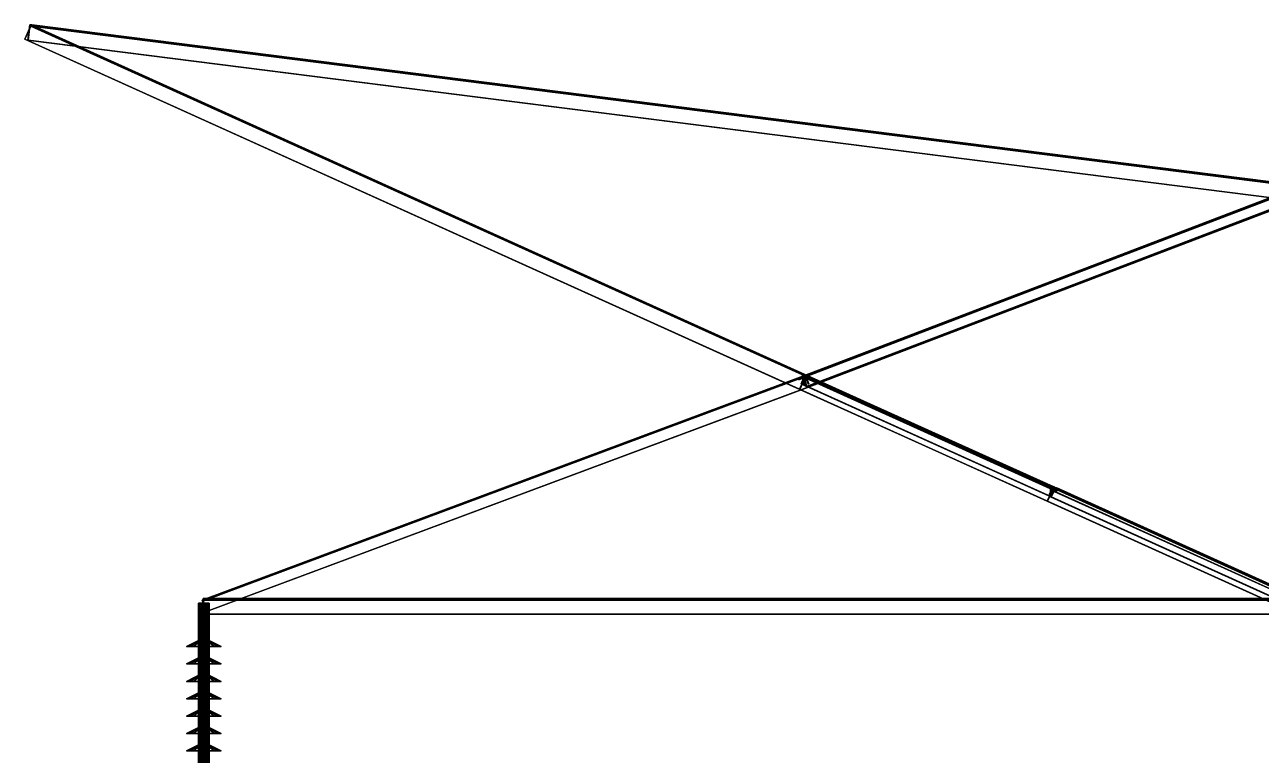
# Model space of a CAD drawing. Extents: x -14.2 to 13.4, y -20.5 to 46.3.
# Drawn here: x -8.63 to -1.52, y 42.12 to 46.33 of the extents above; entities that cross this region are included whole.
import ezdxf

# ---------------------------------------------------------------- set-up
doc = ezdxf.new("R2010")
doc.units = 0

msp = doc.modelspace()

# ---------------------------------------------------------------- linework, layer by layer
at = {"layer": '1', "color": 3}
for points in [[(-8.5925, 46.3241, 0.0249), (-4.1395, 44.3111, 0.6349), (-4.1766, 44.2291, 0.6349), (-8.6296, 46.2421, 0.0249)], [(-8.5925, 46.3241, 0.0249), (-8.6288, 46.2418, 0.018), (-8.6296, 46.2421, 0.0249)], [(-8.6296, 46.2421, -0.0249), (-4.1766, 44.2291, -0.6349), (-4.1395, 44.3111, -0.6349), (-8.5925, 46.3241, -0.0249)], [(-8.5925, 46.3241, -0.0249), (-8.6296, 46.2421, -0.0249), (-8.6288, 46.2418, -0.018)], [(-8.5925, 46.3241, 0.0249), (-8.5946, 46.3174, 0.018), (-8.6288, 46.2418, 0.018)], [(-8.5925, 46.3241, -0.0249), (-8.6288, 46.2418, -0.018), (-8.5946, 46.3174, -0.018)], [(-8.6288, 46.2418, 0.018), (-4.1758, 44.2288, 0.628), (-4.1416, 44.3044, 0.628), (-8.5946, 46.3174, 0.018)], [(-8.5946, 46.3174, -0.018), (-4.1416, 44.3044, -0.628), (-4.1758, 44.2288, -0.628), (-8.6288, 46.2418, -0.018)], [(-8.5925, 46.3241, 0.0249), (-8.5852, 46.3132, -0.0644), (-8.5946, 46.3174, 0.018)], [(-8.5925, 46.3241, -0.0249), (-8.5946, 46.3174, -0.018), (-8.5852, 46.3132, 0.0644)], [(-8.5946, 46.3174, 0.018), (-4.1416, 44.3044, 0.628), (-4.1322, 44.3002, 0.5456), (-8.5852, 46.3132, -0.0644)], [(-8.5852, 46.3132, 0.0644), (-4.1322, 44.3002, -0.5456), (-4.1416, 44.3044, -0.628), (-8.5946, 46.3174, -0.018)], [(-8.5823, 46.3196, -0.0644), (-4.1293, 44.3066, 0.5456), (-4.1395, 44.3111, 0.6349), (-8.5925, 46.3241, 0.0249)], [(-8.5925, 46.3241, 0.0249), (-8.5823, 46.3196, -0.0644), (-8.5852, 46.3132, -0.0644)], [(-8.5925, 46.3241, -0.0249), (-4.1395, 44.3111, -0.6349), (-4.1293, 44.3066, -0.5456), (-8.5823, 46.3196, 0.0644)], [(-8.5925, 46.3241, -0.0249), (-8.5852, 46.3132, 0.0644), (-8.5823, 46.3196, 0.0644)], [(-8.5852, 46.3132, -0.0644), (-4.1322, 44.3002, 0.5456), (-4.1293, 44.3066, 0.5456), (-8.5823, 46.3196, -0.0644)], [(-8.5823, 46.3196, 0.0644), (-4.1293, 44.3066, -0.5456), (-4.1322, 44.3002, -0.5456), (-8.5852, 46.3132, 0.0644)], [(-8.6296, 46.2421, 0.0249), (-4.1766, 44.2291, 0.6349), (-4.1758, 44.2288, 0.628), (-8.6288, 46.2418, 0.018)], [(-8.6288, 46.2418, -0.018), (-4.1758, 44.2288, -0.628), (-4.1766, 44.2291, -0.6349), (-8.6296, 46.2421, -0.0249)], [(-4.1395, 44.3111, 0.6349), (-4.1758, 44.2288, 0.628), (-4.1766, 44.2291, 0.6349)], [(-4.1395, 44.3111, -0.6349), (-4.1766, 44.2291, -0.6349), (-4.1758, 44.2288, -0.628)], [(-4.1395, 44.3111, 0.6349), (-2.716, 43.6676, 0.8299), (-2.7531, 43.5856, 0.8299), (-4.1766, 44.2291, 0.6349)], [(-4.1395, 44.3111, 0.6349), (-4.1758, 44.2288, 0.628), (-4.1766, 44.2291, 0.6349)], [(-4.1766, 44.2291, -0.6349), (-2.7531, 43.5856, -0.8299), (-2.716, 43.6676, -0.8299), (-4.1395, 44.3111, -0.6349)], [(-4.1395, 44.3111, -0.6349), (-4.1766, 44.2291, -0.6349), (-4.1758, 44.2288, -0.628)], [(-4.1395, 44.3111, 0.6349), (-4.1416, 44.3044, 0.628), (-4.1758, 44.2288, 0.628)], [(-4.1395, 44.3111, -0.6349), (-4.1758, 44.2288, -0.628), (-4.1416, 44.3044, -0.628)], [(-4.1395, 44.3111, 0.6349), (-4.1416, 44.3044, 0.628), (-4.1758, 44.2288, 0.628)], [(-4.1395, 44.3111, -0.6349), (-4.1758, 44.2288, -0.628), (-4.1416, 44.3044, -0.628)], [(-4.1758, 44.2288, 0.628), (-2.7523, 43.5853, 0.823), (-2.7181, 43.6609, 0.823), (-4.1416, 44.3044, 0.628)], [(-4.1416, 44.3044, -0.628), (-2.7181, 43.6609, -0.823), (-2.7523, 43.5853, -0.823), (-4.1758, 44.2288, -0.628)], [(-4.1395, 44.3111, 0.6349), (-4.1322, 44.3002, 0.5456), (-4.1416, 44.3044, 0.628)], [(-4.1395, 44.3111, -0.6349), (-4.1416, 44.3044, -0.628), (-4.1322, 44.3002, -0.5456)], [(-4.1395, 44.3111, 0.6349), (-4.1322, 44.3002, 0.5456), (-4.1416, 44.3044, 0.628)], [(-4.1395, 44.3111, -0.6349), (-4.1416, 44.3044, -0.628), (-4.1322, 44.3002, -0.5456)], [(-4.1416, 44.3044, 0.628), (-2.7181, 43.6609, 0.823), (-2.7087, 43.6567, 0.7406), (-4.1322, 44.3002, 0.5456)], [(-4.1322, 44.3002, -0.5456), (-2.7087, 43.6567, -0.7406), (-2.7181, 43.6609, -0.823), (-4.1416, 44.3044, -0.628)], [(-4.1395, 44.3111, 0.6349), (-4.1293, 44.3066, 0.5456), (-4.1322, 44.3002, 0.5456)], [(-4.1395, 44.3111, -0.6349), (-4.1322, 44.3002, -0.5456), (-4.1293, 44.3066, -0.5456)], [(-4.1293, 44.3066, 0.5456), (-2.7058, 43.6631, 0.7406), (-2.716, 43.6676, 0.8299), (-4.1395, 44.3111, 0.6349)], [(-4.1395, 44.3111, 0.6349), (-4.1293, 44.3066, 0.5456), (-4.1322, 44.3002, 0.5456)], [(-4.1395, 44.3111, -0.6349), (-2.716, 43.6676, -0.8299), (-2.7058, 43.6631, -0.7406), (-4.1293, 44.3066, -0.5456)], [(-4.1395, 44.3111, -0.6349), (-4.1322, 44.3002, -0.5456), (-4.1293, 44.3066, -0.5456)], [(-4.1322, 44.3002, 0.5456), (-2.7087, 43.6567, 0.7406), (-2.7058, 43.6631, 0.7406), (-4.1293, 44.3066, 0.5456)], [(-4.1293, 44.3066, -0.5456), (-2.7058, 43.6631, -0.7406), (-2.7087, 43.6567, -0.7406), (-4.1322, 44.3002, -0.5456)], [(-4.1766, 44.2291, 0.6349), (-2.7531, 43.5856, 0.8299), (-2.7523, 43.5853, 0.823), (-4.1758, 44.2288, 0.628)], [(-4.1758, 44.2288, -0.628), (-2.7523, 43.5853, -0.823), (-2.7531, 43.5856, -0.8299), (-4.1766, 44.2291, -0.6349)], [(-2.716, 43.6676, 0.8299), (-2.7523, 43.5853, 0.823), (-2.7531, 43.5856, 0.8299)], [(-2.716, 43.6676, -0.8299), (-2.7531, 43.5856, -0.8299), (-2.7523, 43.5853, -0.823)], [(-2.716, 43.6676, 0.8299), (-1.2925, 43.0241, 1.0249), (-1.3296, 42.9421, 1.0249), (-2.7531, 43.5856, 0.8299)], [(-2.716, 43.6676, 0.8299), (-2.7523, 43.5853, 0.823), (-2.7531, 43.5856, 0.8299)], [(-2.7531, 43.5856, -0.8299), (-1.3296, 42.9421, -1.0249), (-1.2925, 43.0241, -1.0249), (-2.716, 43.6676, -0.8299)], [(-2.716, 43.6676, -0.8299), (-2.7531, 43.5856, -0.8299), (-2.7523, 43.5853, -0.823)], [(-2.716, 43.6676, 0.8299), (-2.7181, 43.6609, 0.823), (-2.7523, 43.5853, 0.823)], [(-2.716, 43.6676, -0.8299), (-2.7523, 43.5853, -0.823), (-2.7181, 43.6609, -0.823)], [(-2.716, 43.6676, 0.8299), (-2.7181, 43.6609, 0.823), (-2.7523, 43.5853, 0.823)], [(-2.716, 43.6676, -0.8299), (-2.7523, 43.5853, -0.823), (-2.7181, 43.6609, -0.823)], [(-2.7523, 43.5853, 0.823), (-1.3288, 42.9418, 1.018), (-1.2946, 43.0174, 1.018), (-2.7181, 43.6609, 0.823)], [(-2.7181, 43.6609, -0.823), (-1.2946, 43.0174, -1.018), (-1.3288, 42.9418, -1.018), (-2.7523, 43.5853, -0.823)], [(-2.716, 43.6676, 0.8299), (-2.7087, 43.6567, 0.7406), (-2.7181, 43.6609, 0.823)], [(-2.716, 43.6676, -0.8299), (-2.7181, 43.6609, -0.823), (-2.7087, 43.6567, -0.7406)], [(-2.716, 43.6676, 0.8299), (-2.7087, 43.6567, 0.7406), (-2.7181, 43.6609, 0.823)], [(-2.716, 43.6676, -0.8299), (-2.7181, 43.6609, -0.823), (-2.7087, 43.6567, -0.7406)], [(-2.7181, 43.6609, 0.823), (-1.2946, 43.0174, 1.018), (-1.2852, 43.0132, 0.9356), (-2.7087, 43.6567, 0.7406)], [(-2.7087, 43.6567, -0.7406), (-1.2852, 43.0132, -0.9356), (-1.2946, 43.0174, -1.018), (-2.7181, 43.6609, -0.823)], [(-2.716, 43.6676, 0.8299), (-2.7058, 43.6631, 0.7406), (-2.7087, 43.6567, 0.7406)], [(-2.716, 43.6676, -0.8299), (-2.7087, 43.6567, -0.7406), (-2.7058, 43.6631, -0.7406)], [(-2.7058, 43.6631, 0.7406), (-1.2823, 43.0196, 0.9356), (-1.2925, 43.0241, 1.0249), (-2.716, 43.6676, 0.8299)], [(-2.716, 43.6676, 0.8299), (-2.7058, 43.6631, 0.7406), (-2.7087, 43.6567, 0.7406)], [(-2.716, 43.6676, -0.8299), (-1.2925, 43.0241, -1.0249), (-1.2823, 43.0196, -0.9356), (-2.7058, 43.6631, -0.7406)], [(-2.716, 43.6676, -0.8299), (-2.7087, 43.6567, -0.7406), (-2.7058, 43.6631, -0.7406)], [(-2.7087, 43.6567, 0.7406), (-1.2852, 43.0132, 0.9356), (-1.2823, 43.0196, 0.9356), (-2.7058, 43.6631, 0.7406)], [(-2.7058, 43.6631, -0.7406), (-1.2823, 43.0196, -0.9356), (-1.2852, 43.0132, -0.9356), (-2.7087, 43.6567, -0.7406)], [(-2.7531, 43.5856, 0.8299), (-1.3296, 42.9421, 1.0249), (-1.3288, 42.9418, 1.018), (-2.7523, 43.5853, 0.823)], [(-2.7523, 43.5853, -0.823), (-1.3288, 42.9418, -1.018), (-1.3296, 42.9421, -1.0249), (-2.7531, 43.5856, -0.8299)], [(-1.304, 42.9355, 1.0251), (-7.604, 42.9355, 0.0251), (-7.604, 43.0255, 0.0251), (-1.304, 43.0255, 1.0251)], [(-1.304, 43.0255, 1.0251), (-7.604, 43.0255, 0.0251), (-7.5899, 43.0255, -0.0637), (-1.2899, 43.0255, 0.9363)], [(-7.604, 43.0255, 0.0251), (-7.604, 42.9355, 0.0251), (-7.6027, 42.9355, 0.0172)], [(-7.604, 43.0255, 0.0251), (-7.6027, 42.9355, 0.0172), (-7.6027, 43.0175, 0.0172)], [(-7.604, 43.0255, 0.0251), (-7.6027, 43.0175, 0.0172), (-7.5899, 43.0175, -0.0637)], [(-7.604, 43.0255, 0.0251), (-7.5899, 43.0175, -0.0637), (-7.5899, 43.0255, -0.0637)], [(-1.2899, 43.0255, -0.9363), (-7.5899, 43.0255, 0.0637), (-7.604, 43.0255, -0.0251), (-1.304, 43.0255, -1.0251)], [(-1.304, 43.0255, -1.0251), (-7.604, 43.0255, -0.0251), (-7.604, 42.9355, -0.0251), (-1.304, 42.9355, -1.0251)], [(-7.604, 43.0255, -0.0251), (-7.5899, 43.0255, 0.0637), (-7.5899, 43.0175, 0.0637)], [(-7.604, 43.0255, -0.0251), (-7.5899, 43.0175, 0.0637), (-7.6027, 43.0175, -0.0172)], [(-7.604, 43.0255, -0.0251), (-7.6027, 43.0175, -0.0172), (-7.6027, 42.9355, -0.0172)], [(-7.604, 43.0255, -0.0251), (-7.6027, 42.9355, -0.0172), (-7.604, 42.9355, -0.0251)], [(-1.3027, 43.0175, 1.0172), (-7.6027, 43.0175, 0.0172), (-7.6027, 42.9355, 0.0172), (-1.3027, 42.9355, 1.0172)], [(-1.2899, 43.0175, 0.9363), (-7.5899, 43.0175, -0.0637), (-7.6027, 43.0175, 0.0172), (-1.3027, 43.0175, 1.0172)], [(-1.3027, 43.0175, -1.0172), (-7.6027, 43.0175, -0.0172), (-7.5899, 43.0175, 0.0637), (-1.2899, 43.0175, -0.9363)], [(-1.3027, 42.9355, -1.0172), (-7.6027, 42.9355, -0.0172), (-7.6027, 43.0175, -0.0172), (-1.3027, 43.0175, -1.0172)], [(-1.2899, 43.0255, 0.9363), (-7.5899, 43.0255, -0.0637), (-7.5899, 43.0175, -0.0637), (-1.2899, 43.0175, 0.9363)], [(-1.2899, 43.0175, -0.9363), (-7.5899, 43.0175, 0.0637), (-7.5899, 43.0255, 0.0637), (-1.2899, 43.0255, -0.9363)], [(-1.3027, 42.9355, 1.0172), (-7.6027, 42.9355, 0.0172), (-7.604, 42.9355, 0.0251), (-1.304, 42.9355, 1.0251)], [(-1.304, 42.9355, -1.0251), (-7.604, 42.9355, -0.0251), (-7.6027, 42.9355, -0.0172), (-1.3027, 42.9355, -1.0172)]]:
    msp.add_3dface(points, dxfattribs=at)
at = {"layer": '1', "color": 5}
for points in [[(-8.6002, 46.3253, 0.0249), (-1.3002, 45.4003, 1.0249), (-1.3115, 45.311, 1.0249), (-8.6115, 46.236, 0.0249)], [(-8.6002, 46.3253, 0.0249), (-8.6106, 46.2359, 0.0179), (-8.6115, 46.236, 0.0249)], [(-8.6115, 46.236, -0.0249), (-1.3115, 45.311, -1.0249), (-1.3002, 45.4003, -1.0249), (-8.6002, 46.3253, -0.0249)], [(-8.6002, 46.3253, -0.0249), (-8.6115, 46.236, -0.0249), (-8.6106, 46.2359, -0.0179)], [(-8.6002, 46.3253, 0.0249), (-8.6001, 46.3183, 0.0179), (-8.6106, 46.2359, 0.0179)], [(-8.6002, 46.3253, -0.0249), (-8.6106, 46.2359, -0.0179), (-8.6001, 46.3183, -0.0179)], [(-8.6106, 46.2359, 0.0179), (-1.3106, 45.3109, 1.0179), (-1.3001, 45.3933, 1.0179), (-8.6001, 46.3183, 0.0179)], [(-8.6001, 46.3183, -0.0179), (-1.3001, 45.3933, -1.0179), (-1.3106, 45.3109, -1.0179), (-8.6106, 46.2359, -0.0179)], [(-8.5882, 46.3238, -0.0643), (-1.2882, 45.3988, 0.9357), (-1.3002, 45.4003, 1.0249), (-8.6002, 46.3253, 0.0249)], [(-8.6002, 46.3253, 0.0249), (-8.5882, 46.3238, -0.0643), (-8.5891, 46.3168, -0.0643)], [(-8.6002, 46.3253, 0.0249), (-8.5891, 46.3168, -0.0643), (-8.6001, 46.3183, 0.0179)], [(-8.6002, 46.3253, -0.0249), (-1.3002, 45.4003, -1.0249), (-1.2882, 45.3988, -0.9357), (-8.5882, 46.3238, 0.0643)], [(-8.6002, 46.3253, -0.0249), (-8.6001, 46.3183, -0.0179), (-8.5891, 46.3168, 0.0643)], [(-8.6002, 46.3253, -0.0249), (-8.5891, 46.3168, 0.0643), (-8.5882, 46.3238, 0.0643)], [(-8.6001, 46.3183, 0.0179), (-1.3001, 45.3933, 1.0179), (-1.2891, 45.3918, 0.9357), (-8.5891, 46.3168, -0.0643)], [(-8.5891, 46.3168, 0.0643), (-1.2891, 45.3918, -0.9357), (-1.3001, 45.3933, -1.0179), (-8.6001, 46.3183, -0.0179)], [(-8.5891, 46.3168, -0.0643), (-1.2891, 45.3918, 0.9357), (-1.2882, 45.3988, 0.9357), (-8.5882, 46.3238, -0.0643)], [(-8.5882, 46.3238, 0.0643), (-1.2882, 45.3988, -0.9357), (-1.2891, 45.3918, -0.9357), (-8.5891, 46.3168, 0.0643)], [(-8.6115, 46.236, 0.0249), (-1.3115, 45.311, 1.0249), (-1.3106, 45.3109, 1.0179), (-8.6106, 46.2359, 0.0179)], [(-8.6106, 46.2359, -0.0179), (-1.3106, 45.3109, -1.0179), (-1.3115, 45.311, -1.0249), (-8.6115, 46.236, -0.0249)], [(-4.1342, 44.3099, -0.6482), (-1.2872, 45.3979, 0.9618), (-1.3134, 45.3879, 1.0149), (-4.1604, 44.2999, -0.5951)], [(-4.1604, 44.2999, 0.5951), (-1.3134, 45.3879, -1.0149), (-1.2872, 45.3979, -0.9618), (-4.1342, 44.3099, 0.6482)], [(-4.1604, 44.2999, -0.5951), (-1.3134, 45.3879, 1.0149), (-1.2919, 45.3319, 1.0149), (-4.1389, 44.2439, -0.5951)], [(-4.1389, 44.2439, 0.5951), (-1.2919, 45.3319, -1.0149), (-1.3134, 45.3879, -1.0149), (-4.1604, 44.2999, 0.5951)], [(-1.3094, 45.3925, 1.0196), (-4.1564, 44.3045, 0.6296), (-4.1481, 44.3077, 0.5601), (-1.3011, 45.3957, 0.9501)], [(-1.3011, 45.3957, -0.9501), (-4.1481, 44.3077, -0.5601), (-4.1564, 44.3045, -0.6296), (-1.3094, 45.3925, -1.0196)], [(-4.1564, 44.2961, -0.5995), (-1.3094, 45.3841, 1.0105), (-1.2854, 45.3933, 0.9618), (-4.1324, 44.3053, -0.6482)], [(-4.1324, 44.3053, 0.6482), (-1.2854, 45.3933, -0.9618), (-1.3094, 45.3841, -1.0105), (-4.1564, 44.2961, 0.5995)], [(-1.2844, 45.3271, 1.0196), (-4.1314, 44.2391, 0.6296), (-4.1564, 44.3045, 0.6296), (-1.3094, 45.3925, 1.0196)], [(-1.3094, 45.3925, -1.0196), (-4.1564, 44.3045, -0.6296), (-4.1314, 44.2391, -0.6296), (-1.2844, 45.3271, -1.0196)], [(-4.1368, 44.2447, -0.5995), (-1.2898, 45.3327, 1.0105), (-1.3094, 45.3841, 1.0105), (-4.1564, 44.2961, -0.5995)], [(-4.1564, 44.2961, 0.5995), (-1.3094, 45.3841, -1.0105), (-1.2898, 45.3327, -1.0105), (-4.1368, 44.2447, 0.5995)], [(-1.2989, 45.3901, 0.9501), (-4.1459, 44.3021, 0.5601), (-4.1535, 44.2992, 0.6236), (-1.3065, 45.3872, 1.0136)], [(-1.3065, 45.3872, -1.0136), (-4.1535, 44.2992, -0.6236), (-4.1459, 44.3021, -0.5601), (-1.2989, 45.3901, -0.9501)], [(-1.3065, 45.3872, 1.0136), (-4.1535, 44.2992, 0.6236), (-4.1307, 44.2394, 0.6236), (-1.2837, 45.3274, 1.0136)], [(-1.2837, 45.3274, -1.0136), (-4.1307, 44.2394, -0.6236), (-4.1535, 44.2992, -0.6236), (-1.3065, 45.3872, -1.0136)], [(-1.3011, 45.3957, 0.9501), (-4.1481, 44.3077, 0.5601), (-4.1459, 44.3021, 0.5601), (-1.2989, 45.3901, 0.9501)], [(-1.2989, 45.3901, -0.9501), (-4.1459, 44.3021, -0.5601), (-4.1481, 44.3077, -0.5601), (-1.3011, 45.3957, -0.9501)], [(-4.1324, 44.3053, -0.6482), (-1.2854, 45.3933, 0.9618), (-1.2872, 45.3979, 0.9618), (-4.1342, 44.3099, -0.6482)], [(-4.1342, 44.3099, 0.6482), (-1.2872, 45.3979, -0.9618), (-1.2854, 45.3933, -0.9618), (-4.1324, 44.3053, 0.6482)], [(-4.1389, 44.2439, -0.5951), (-1.2919, 45.3319, 1.0149), (-1.2898, 45.3327, 1.0105), (-4.1368, 44.2447, -0.5995)], [(-4.1368, 44.2447, 0.5995), (-1.2898, 45.3327, -1.0105), (-1.2919, 45.3319, -1.0149), (-4.1389, 44.2439, 0.5951)], [(-1.2837, 45.3274, 1.0136), (-4.1307, 44.2394, 0.6236), (-4.1314, 44.2391, 0.6296), (-1.2844, 45.3271, 1.0196)], [(-1.2844, 45.3271, -1.0196), (-4.1314, 44.2391, -0.6296), (-4.1307, 44.2394, -0.6236), (-1.2837, 45.3274, -1.0136)], [(-4.1569, 44.3043, 0.6295), (-7.6099, 43.0173, 0.0195), (-7.5992, 43.0214, -0.0496), (-4.1462, 44.3084, 0.5604)], [(-4.1462, 44.3084, -0.5604), (-7.5992, 43.0214, 0.0496), (-7.6099, 43.0173, -0.0195), (-4.1569, 44.3043, -0.6295)], [(-4.1324, 44.2387, 0.6294), (-7.5854, 42.9517, 0.0194), (-7.6099, 43.0173, 0.0195), (-4.1569, 44.3043, 0.6295)], [(-4.1569, 44.3043, -0.6295), (-7.6099, 43.0173, -0.0195), (-7.5854, 42.9517, -0.0194), (-4.1324, 44.2387, -0.6294)], [(-4.1441, 44.3028, 0.5604), (-7.5971, 43.0158, -0.0496), (-7.6069, 43.0121, 0.0135), (-4.1539, 44.2991, 0.6235)], [(-4.1539, 44.2991, -0.6236), (-7.6069, 43.0121, -0.0136), (-7.5971, 43.0158, 0.0496), (-4.1441, 44.3028, -0.5604)], [(-4.1539, 44.2991, 0.6235), (-7.6069, 43.0121, 0.0135), (-7.5845, 42.9521, 0.0135), (-4.1315, 44.2391, 0.6235)], [(-4.1315, 44.2391, -0.6235), (-7.5845, 42.9521, -0.0135), (-7.6069, 43.0121, -0.0136), (-4.1539, 44.2991, -0.6236)], [(-4.1462, 44.3084, 0.5604), (-7.5992, 43.0214, -0.0496), (-7.5971, 43.0158, -0.0496), (-4.1441, 44.3028, 0.5604)], [(-4.1441, 44.3028, -0.5604), (-7.5971, 43.0158, 0.0496), (-7.5992, 43.0214, 0.0496), (-4.1462, 44.3084, -0.5604)], [(-4.1817, 44.2874, 0.61), (-4.1817, 44.2874, -0.61), (-4.1397, 44.3034, -0.61), (-4.1397, 44.3034, 0.61)], [(-4.1397, 44.3034, 0.61), (-4.1817, 44.2874, 0.61), (-4.1803, 44.2836, 0.61)], [(-4.1397, 44.3034, -0.61), (-4.1817, 44.2874, -0.61), (-4.1803, 44.2836, -0.61)], [(-4.1803, 44.2836, 0.61), (-4.1803, 44.2836, -0.61), (-4.1817, 44.2874, -0.61), (-4.1817, 44.2874, 0.61)], [(-4.1397, 44.3034, 0.61), (-4.1803, 44.2836, 0.61), (-4.142, 44.2983, 0.61)], [(-4.1397, 44.3034, -0.61), (-4.1803, 44.2836, -0.61), (-4.142, 44.2983, -0.61)], [(-4.142, 44.2983, 0.61), (-4.142, 44.2983, -0.61), (-4.1803, 44.2836, -0.61), (-4.1803, 44.2836, 0.61)], [(-2.726, 43.6586, -0.8144), (-4.1495, 44.3021, 0.6006), (-4.1681, 44.2611, 0.6006), (-2.7446, 43.6176, -0.8144)], [(-4.1495, 44.3021, 0.6006), (-4.1656, 44.26, 0.6035), (-4.1681, 44.2611, 0.6006)], [(-4.1495, 44.3021, 0.6006), (-4.1487, 44.2974, 0.6035), (-4.1656, 44.26, 0.6035)], [(-2.7421, 43.6165, -0.8115), (-4.1656, 44.26, 0.6035), (-4.1487, 44.2974, 0.6035), (-2.7252, 43.6539, -0.8115)], [(-2.7396, 43.6604, 0.8289), (-4.1631, 44.3039, -0.5861), (-4.1615, 44.3075, -0.5861), (-2.738, 43.664, 0.8289)], [(-4.134, 44.2951, -0.6194), (-4.1615, 44.3075, -0.5861), (-4.1631, 44.3039, -0.5861)], [(-2.7146, 43.649, 0.7985), (-4.1381, 44.2925, -0.6165), (-4.1631, 44.3039, -0.5861), (-2.7396, 43.6604, 0.8289)], [(-4.134, 44.2951, -0.6194), (-4.1631, 44.3039, -0.5861), (-4.1381, 44.2925, -0.6165)], [(-2.738, 43.664, 0.8289), (-4.1615, 44.3075, -0.5861), (-4.134, 44.2951, -0.6194), (-2.7105, 43.6516, 0.7956)], [(-4.1604, 44.2999, -0.5951), (-4.1342, 44.3099, -0.6482), (-4.1324, 44.3053, -0.6482)], [(-4.1604, 44.2999, 0.5951), (-4.1324, 44.3053, 0.6482), (-4.1342, 44.3099, 0.6482)], [(-4.1604, 44.2999, -0.5951), (-4.1324, 44.3053, -0.6482), (-4.1564, 44.2961, -0.5995)], [(-4.1604, 44.2999, 0.5951), (-4.1564, 44.2961, 0.5995), (-4.1324, 44.3053, 0.6482)], [(-4.1604, 44.2999, -0.5951), (-4.1564, 44.2961, -0.5995), (-4.1368, 44.2447, -0.5995)], [(-4.1604, 44.2999, -0.5951), (-4.1368, 44.2447, -0.5995), (-4.1389, 44.2439, -0.5951)], [(-4.1604, 44.2999, 0.5951), (-4.1389, 44.2439, 0.5951), (-4.1368, 44.2447, 0.5995)], [(-4.1604, 44.2999, 0.5951), (-4.1368, 44.2447, 0.5995), (-4.1564, 44.2961, 0.5995)], [(-4.1569, 44.3043, 0.6295), (-4.1441, 44.3028, 0.5604), (-4.1462, 44.3084, 0.5604)], [(-4.1569, 44.3043, -0.6295), (-4.1462, 44.3084, -0.5604), (-4.1441, 44.3028, -0.5604)], [(-4.1569, 44.3043, 0.6295), (-4.1324, 44.2387, 0.6294), (-4.1315, 44.2391, 0.6235)], [(-4.1569, 44.3043, 0.6295), (-4.1315, 44.2391, 0.6235), (-4.1539, 44.2991, 0.6235)], [(-4.1569, 44.3043, 0.6295), (-4.1539, 44.2991, 0.6235), (-4.1441, 44.3028, 0.5604)], [(-4.1569, 44.3043, -0.6295), (-4.1441, 44.3028, -0.5604), (-4.1539, 44.2991, -0.6236)], [(-4.1569, 44.3043, -0.6295), (-4.1539, 44.2991, -0.6236), (-4.1315, 44.2391, -0.6235)], [(-4.1569, 44.3043, -0.6295), (-4.1315, 44.2391, -0.6235), (-4.1324, 44.2387, -0.6294)], [(-4.1564, 44.3045, 0.6296), (-4.1459, 44.3021, 0.5601), (-4.1481, 44.3077, 0.5601)], [(-4.1564, 44.3045, -0.6296), (-4.1481, 44.3077, -0.5601), (-4.1459, 44.3021, -0.5601)], [(-4.1564, 44.3045, 0.6296), (-4.1314, 44.2391, 0.6296), (-4.1307, 44.2394, 0.6236)], [(-4.1564, 44.3045, 0.6296), (-4.1307, 44.2394, 0.6236), (-4.1535, 44.2992, 0.6236)], [(-4.1564, 44.3045, 0.6296), (-4.1535, 44.2992, 0.6236), (-4.1459, 44.3021, 0.5601)], [(-4.1564, 44.3045, -0.6296), (-4.1459, 44.3021, -0.5601), (-4.1535, 44.2992, -0.6236)], [(-4.1564, 44.3045, -0.6296), (-4.1535, 44.2992, -0.6236), (-4.1307, 44.2394, -0.6236)], [(-4.1564, 44.3045, -0.6296), (-4.1307, 44.2394, -0.6236), (-4.1314, 44.2391, -0.6296)], [(-4.134, 44.2951, -0.6194), (-4.1381, 44.2925, -0.6165), (-4.155, 44.2552, -0.6165)], [(-4.134, 44.2951, -0.6194), (-4.155, 44.2552, -0.6165), (-4.1525, 44.2541, -0.6194)], [(-2.7315, 43.6117, 0.7985), (-4.155, 44.2552, -0.6165), (-4.1381, 44.2925, -0.6165), (-2.7146, 43.649, 0.7985)], [(-2.7105, 43.6516, 0.7956), (-4.134, 44.2951, -0.6194), (-4.1525, 44.2541, -0.6194), (-2.729, 43.6106, 0.7956)], [(-2.6985, 43.6462, -0.7811), (-4.122, 44.2897, 0.6339), (-4.1495, 44.3021, 0.6006), (-2.726, 43.6586, -0.8144)], [(-4.1495, 44.3021, 0.6006), (-4.122, 44.2897, 0.6339), (-4.1237, 44.286, 0.6339)], [(-4.1495, 44.3021, 0.6006), (-4.1237, 44.286, 0.6339), (-4.1487, 44.2974, 0.6035)], [(-2.7252, 43.6539, -0.8115), (-4.1487, 44.2974, 0.6035), (-4.1237, 44.286, 0.6339), (-2.7002, 43.6425, -0.7811)], [(-4.1397, 44.3034, 0.61), (-4.142, 44.2983, 0.61), (-4.1273, 44.26, 0.61)], [(-4.1397, 44.3034, -0.61), (-4.142, 44.2983, -0.61), (-4.1273, 44.26, -0.61)], [(-4.1273, 44.26, 0.61), (-4.1273, 44.26, -0.61), (-4.142, 44.2983, -0.61), (-4.142, 44.2983, 0.61)], [(-4.1397, 44.3034, 0.61), (-4.1397, 44.3034, -0.61), (-4.1236, 44.2614, -0.61), (-4.1236, 44.2614, 0.61)], [(-4.1397, 44.3034, 0.61), (-4.1273, 44.26, 0.61), (-4.1236, 44.2614, 0.61)], [(-4.1397, 44.3034, -0.61), (-4.1273, 44.26, -0.61), (-4.1236, 44.2614, -0.61)], [(-2.7002, 43.6425, -0.7811), (-4.1237, 44.286, 0.6339), (-4.122, 44.2897, 0.6339), (-2.6985, 43.6462, -0.7811)], [(-4.1315, 44.2391, 0.6235), (-7.5845, 42.9521, 0.0135), (-7.5854, 42.9517, 0.0194), (-4.1324, 44.2387, 0.6294)], [(-4.1324, 44.2387, -0.6294), (-7.5854, 42.9517, -0.0194), (-7.5845, 42.9521, -0.0135), (-4.1315, 44.2391, -0.6235)], [(-2.7446, 43.6176, -0.8144), (-4.1681, 44.2611, 0.6006), (-4.1656, 44.26, 0.6035), (-2.7421, 43.6165, -0.8115)], [(-2.729, 43.6106, 0.7956), (-4.1525, 44.2541, -0.6194), (-4.155, 44.2552, -0.6165), (-2.7315, 43.6117, 0.7985)], [(-4.1236, 44.2614, 0.61), (-4.1236, 44.2614, -0.61), (-4.1273, 44.26, -0.61), (-4.1273, 44.26, 0.61)], [(-2.726, 43.6586, -0.8144), (-2.7421, 43.6165, -0.8115), (-2.7446, 43.6176, -0.8144)], [(-2.726, 43.6586, -0.8144), (-2.7252, 43.6539, -0.8115), (-2.7421, 43.6165, -0.8115)], [(-2.7105, 43.6516, 0.7956), (-2.738, 43.664, 0.8289), (-2.7396, 43.6604, 0.8289)], [(-2.7105, 43.6516, 0.7956), (-2.7396, 43.6604, 0.8289), (-2.7146, 43.649, 0.7985)], [(-1.3102, 43.0094, 1.0114), (-2.7337, 43.6529, -0.7936), (-2.6976, 43.662, -0.8189), (-1.2741, 43.0185, 0.9861)], [(-2.7337, 43.6529, -0.7936), (-2.6976, 43.6582, -0.8202), (-2.6976, 43.662, -0.8189)], [(-1.2741, 43.0185, -0.9861), (-2.6976, 43.662, 0.8189), (-2.7337, 43.6529, 0.7936), (-1.3102, 43.0094, -1.0114)], [(-2.7337, 43.6529, 0.7936), (-2.6976, 43.662, 0.8189), (-2.6976, 43.6582, 0.8202)], [(-2.7337, 43.6529, -0.7936), (-2.7305, 43.65, -0.7972), (-2.6976, 43.6582, -0.8202)], [(-2.7337, 43.6529, 0.7936), (-2.6976, 43.6582, 0.8202), (-2.7305, 43.65, 0.7972)], [(-1.3102, 42.9671, 0.9963), (-2.7337, 43.6106, -0.8087), (-2.7337, 43.6529, -0.7936), (-1.3102, 43.0094, 1.0114)], [(-2.7337, 43.6529, -0.7936), (-2.7337, 43.6106, -0.8087), (-2.7305, 43.6114, -0.8109)], [(-2.7337, 43.6529, -0.7936), (-2.7305, 43.6114, -0.8109), (-2.7305, 43.65, -0.7972)], [(-1.3102, 43.0094, -1.0114), (-2.7337, 43.6529, 0.7936), (-2.7337, 43.6106, 0.8087), (-1.3102, 42.9671, -0.9963)], [(-2.7337, 43.6529, 0.7936), (-2.7305, 43.65, 0.7972), (-2.7305, 43.6114, 0.8109)], [(-2.7337, 43.6529, 0.7936), (-2.7305, 43.6114, 0.8109), (-2.7337, 43.6106, 0.8087)], [(-2.7105, 43.6516, 0.7956), (-2.7146, 43.649, 0.7985), (-2.7315, 43.6117, 0.7985)], [(-2.7105, 43.6516, 0.7956), (-2.7315, 43.6117, 0.7985), (-2.729, 43.6106, 0.7956)], [(-1.2741, 43.0147, 0.9848), (-2.6976, 43.6582, -0.8202), (-2.7305, 43.65, -0.7972), (-1.307, 43.0065, 1.0078)], [(-1.307, 43.0065, -1.0078), (-2.7305, 43.65, 0.7972), (-2.6976, 43.6582, 0.8202), (-1.2741, 43.0147, -0.9848)], [(-1.307, 43.0065, 1.0078), (-2.7305, 43.65, -0.7972), (-2.7305, 43.6114, -0.8109), (-1.307, 42.9679, 0.9941)], [(-1.307, 42.9679, -0.9941), (-2.7305, 43.6114, 0.8109), (-2.7305, 43.65, 0.7972), (-1.307, 43.0065, -1.0078)], [(-2.726, 43.6586, -0.8144), (-2.6985, 43.6462, -0.7811), (-2.7002, 43.6425, -0.7811)], [(-2.726, 43.6586, -0.8144), (-2.7002, 43.6425, -0.7811), (-2.7252, 43.6539, -0.8115)], [(-1.2741, 43.0185, 0.9861), (-2.6976, 43.662, -0.8189), (-2.6976, 43.6582, -0.8202), (-1.2741, 43.0147, 0.9848)], [(-1.2741, 43.0147, -0.9848), (-2.6976, 43.6582, 0.8202), (-2.6976, 43.662, 0.8189), (-1.2741, 43.0185, -0.9861)], [(-1.307, 42.9679, 0.9941), (-2.7305, 43.6114, -0.8109), (-2.7337, 43.6106, -0.8087), (-1.3102, 42.9671, 0.9963)], [(-1.3102, 42.9671, -0.9963), (-2.7337, 43.6106, 0.8087), (-2.7305, 43.6114, 0.8109), (-1.307, 42.9679, -0.9941)], [(-7.6099, 43.0173, 0.0195), (-7.5971, 43.0158, -0.0496), (-7.5992, 43.0214, -0.0496)], [(-7.6099, 43.0173, -0.0195), (-7.5992, 43.0214, 0.0496), (-7.5971, 43.0158, 0.0496)], [(-7.6099, 43.0173, 0.0195), (-7.5854, 42.9517, 0.0194), (-7.5845, 42.9521, 0.0135)], [(-7.6099, 43.0173, 0.0195), (-7.5845, 42.9521, 0.0135), (-7.6069, 43.0121, 0.0135)], [(-7.6099, 43.0173, 0.0195), (-7.6069, 43.0121, 0.0135), (-7.5971, 43.0158, -0.0496)], [(-7.6099, 43.0173, -0.0195), (-7.5971, 43.0158, 0.0496), (-7.6069, 43.0121, -0.0136)], [(-7.6099, 43.0173, -0.0195), (-7.6069, 43.0121, -0.0136), (-7.5845, 42.9521, -0.0135)], [(-7.6099, 43.0173, -0.0195), (-7.5845, 42.9521, -0.0135), (-7.5854, 42.9517, -0.0194)]]:
    msp.add_3dface(points, dxfattribs=at)
at = {"layer": '2', "color": 7}
for points in [[(-7.6285, 43, 0.0093), (-7.6285, 38, 0.0093), (-7.63, 38), (-7.63, 43)], [(-7.63, 43), (-7.63, 38), (-7.6285, 38, -0.0093), (-7.6285, 43, -0.0093)], [(-7.57, 43), (-7.6285, 43, 0.0093), (-7.63, 43)], [(-7.57, 43), (-7.63, 43), (-7.6285, 43, -0.0093)], [(-7.6243, 43, 0.0176), (-7.6243, 38, 0.0176), (-7.6285, 38, 0.0093), (-7.6285, 43, 0.0093)], [(-7.6285, 43, -0.0093), (-7.6285, 38, -0.0093), (-7.6243, 38, -0.0176), (-7.6243, 43, -0.0176)], [(-7.57, 43), (-7.6243, 43, 0.0176), (-7.6285, 43, 0.0093)], [(-7.57, 43), (-7.6285, 43, -0.0093), (-7.6243, 43, -0.0176)], [(-7.6176, 43, 0.0243), (-7.6176, 38, 0.0243), (-7.6243, 38, 0.0176), (-7.6243, 43, 0.0176)], [(-7.6243, 43, -0.0176), (-7.6243, 38, -0.0176), (-7.6176, 38, -0.0243), (-7.6176, 43, -0.0243)], [(-7.57, 43), (-7.6176, 43, 0.0243), (-7.6243, 43, 0.0176)], [(-7.57, 43), (-7.6243, 43, -0.0176), (-7.6176, 43, -0.0243)], [(-7.6093, 43, 0.0285), (-7.6093, 38, 0.0285), (-7.6176, 38, 0.0243), (-7.6176, 43, 0.0243)], [(-7.6176, 43, -0.0243), (-7.6176, 38, -0.0243), (-7.6093, 38, -0.0285), (-7.6093, 43, -0.0285)], [(-7.57, 43), (-7.6093, 43, 0.0285), (-7.6176, 43, 0.0243)], [(-7.57, 43), (-7.6176, 43, -0.0243), (-7.6093, 43, -0.0285)], [(-7.6, 43, 0.03), (-7.6, 38, 0.03), (-7.6093, 38, 0.0285), (-7.6093, 43, 0.0285)], [(-7.6093, 43, -0.0285), (-7.6093, 38, -0.0285), (-7.6, 38, -0.03), (-7.6, 43, -0.03)], [(-7.57, 43), (-7.6, 43, 0.03), (-7.6093, 43, 0.0285)], [(-7.57, 43), (-7.6093, 43, -0.0285), (-7.6, 43, -0.03)], [(-7.5907, 43, 0.0285), (-7.5907, 38, 0.0285), (-7.6, 38, 0.03), (-7.6, 43, 0.03)], [(-7.6, 43, -0.03), (-7.6, 38, -0.03), (-7.5907, 38, -0.0285), (-7.5907, 43, -0.0285)], [(-7.57, 43), (-7.5907, 43, 0.0285), (-7.6, 43, 0.03)], [(-7.57, 43), (-7.6, 43, -0.03), (-7.5907, 43, -0.0285)], [(-7.5824, 43, 0.0243), (-7.5824, 38, 0.0243), (-7.5907, 38, 0.0285), (-7.5907, 43, 0.0285)], [(-7.5907, 43, -0.0285), (-7.5907, 38, -0.0285), (-7.5824, 38, -0.0243), (-7.5824, 43, -0.0243)], [(-7.57, 43), (-7.5824, 43, 0.0243), (-7.5907, 43, 0.0285)], [(-7.57, 43), (-7.5907, 43, -0.0285), (-7.5824, 43, -0.0243)], [(-7.5757, 43, 0.0176), (-7.5757, 38, 0.0176), (-7.5824, 38, 0.0243), (-7.5824, 43, 0.0243)], [(-7.5824, 43, -0.0243), (-7.5824, 38, -0.0243), (-7.5757, 38, -0.0176), (-7.5757, 43, -0.0176)], [(-7.57, 43), (-7.5757, 43, 0.0176), (-7.5824, 43, 0.0243)], [(-7.57, 43), (-7.5824, 43, -0.0243), (-7.5757, 43, -0.0176)], [(-7.5715, 43, 0.0093), (-7.5715, 38, 0.0093), (-7.5757, 38, 0.0176), (-7.5757, 43, 0.0176)], [(-7.5757, 43, -0.0176), (-7.5757, 38, -0.0176), (-7.5715, 38, -0.0093), (-7.5715, 43, -0.0093)], [(-7.57, 43), (-7.5715, 43, 0.0093), (-7.5757, 43, 0.0176)], [(-7.57, 43), (-7.5757, 43, -0.0176), (-7.5715, 43, -0.0093)], [(-7.57, 43), (-7.57, 38), (-7.5715, 38, 0.0093), (-7.5715, 43, 0.0093)], [(-7.5715, 43, -0.0093), (-7.5715, 38, -0.0093), (-7.57, 38), (-7.57, 43)], [(-7.57, 43), (-7.5715, 43, -0.0093), (-7.57, 43)], [(-7.6, 42.8), (-7.6951, 42.75, 0.0309), (-7.7, 42.75)], [(-7.6, 42.8), (-7.7, 42.75), (-7.6951, 42.75, -0.0309)], [(-7.6, 42.8), (-7.6809, 42.75, 0.0588), (-7.6951, 42.75, 0.0309)], [(-7.6, 42.8), (-7.6951, 42.75, -0.0309), (-7.6809, 42.75, -0.0588)], [(-7.6, 42.8), (-7.6588, 42.75, 0.0809), (-7.6809, 42.75, 0.0588)], [(-7.6, 42.8), (-7.6809, 42.75, -0.0588), (-7.6588, 42.75, -0.0809)], [(-7.6, 42.8), (-7.6309, 42.75, 0.0951), (-7.6588, 42.75, 0.0809)], [(-7.6, 42.8), (-7.6588, 42.75, -0.0809), (-7.6309, 42.75, -0.0951)], [(-7.6, 42.8), (-7.6, 42.75, 0.1), (-7.6309, 42.75, 0.0951)], [(-7.6, 42.8), (-7.6309, 42.75, -0.0951), (-7.6, 42.75, -0.1)], [(-7.6, 42.8), (-7.5, 42.75), (-7.5049, 42.75, 0.0309)], [(-7.6, 42.8), (-7.5049, 42.75, 0.0309), (-7.5191, 42.75, 0.0588)], [(-7.6, 42.8), (-7.5191, 42.75, 0.0588), (-7.5412, 42.75, 0.0809)], [(-7.6, 42.8), (-7.5412, 42.75, 0.0809), (-7.5691, 42.75, 0.0951)], [(-7.6, 42.8), (-7.5691, 42.75, 0.0951), (-7.6, 42.75, 0.1)], [(-7.6, 42.8), (-7.6, 42.75, -0.1), (-7.5691, 42.75, -0.0951)], [(-7.6, 42.8), (-7.5691, 42.75, -0.0951), (-7.5412, 42.75, -0.0809)], [(-7.6, 42.8), (-7.5412, 42.75, -0.0809), (-7.5191, 42.75, -0.0588)], [(-7.6, 42.8), (-7.5191, 42.75, -0.0588), (-7.5049, 42.75, -0.0309)], [(-7.6, 42.8), (-7.5049, 42.75, -0.0309), (-7.5, 42.75)], [(-7.6, 42.7), (-7.6951, 42.65, 0.0309), (-7.7, 42.65)], [(-7.6, 42.7), (-7.7, 42.65), (-7.6951, 42.65, -0.0309)], [(-7.6, 42.7), (-7.6809, 42.65, 0.0588), (-7.6951, 42.65, 0.0309)], [(-7.6, 42.7), (-7.6951, 42.65, -0.0309), (-7.6809, 42.65, -0.0588)], [(-7.6, 42.7), (-7.6588, 42.65, 0.0809), (-7.6809, 42.65, 0.0588)], [(-7.6, 42.7), (-7.6809, 42.65, -0.0588), (-7.6588, 42.65, -0.0809)], [(-7.6, 42.7), (-7.6309, 42.65, 0.0951), (-7.6588, 42.65, 0.0809)], [(-7.6, 42.7), (-7.6588, 42.65, -0.0809), (-7.6309, 42.65, -0.0951)], [(-7.6, 42.7), (-7.6, 42.65, 0.1), (-7.6309, 42.65, 0.0951)], [(-7.6, 42.7), (-7.6309, 42.65, -0.0951), (-7.6, 42.65, -0.1)], [(-7.6, 42.7), (-7.5, 42.65), (-7.5049, 42.65, 0.0309)], [(-7.6, 42.7), (-7.5049, 42.65, 0.0309), (-7.5191, 42.65, 0.0588)], [(-7.6, 42.7), (-7.5191, 42.65, 0.0588), (-7.5412, 42.65, 0.0809)], [(-7.6, 42.7), (-7.5412, 42.65, 0.0809), (-7.5691, 42.65, 0.0951)], [(-7.6, 42.7), (-7.5691, 42.65, 0.0951), (-7.6, 42.65, 0.1)], [(-7.6, 42.7), (-7.6, 42.65, -0.1), (-7.5691, 42.65, -0.0951)], [(-7.6, 42.7), (-7.5691, 42.65, -0.0951), (-7.5412, 42.65, -0.0809)], [(-7.6, 42.7), (-7.5412, 42.65, -0.0809), (-7.5191, 42.65, -0.0588)], [(-7.6, 42.7), (-7.5191, 42.65, -0.0588), (-7.5049, 42.65, -0.0309)], [(-7.6, 42.7), (-7.5049, 42.65, -0.0309), (-7.5, 42.65)], [(-7.6, 42.6), (-7.6951, 42.55, 0.0309), (-7.7, 42.55)], [(-7.6, 42.6), (-7.7, 42.55), (-7.6951, 42.55, -0.0309)], [(-7.6, 42.6), (-7.6809, 42.55, 0.0588), (-7.6951, 42.55, 0.0309)], [(-7.6, 42.6), (-7.6951, 42.55, -0.0309), (-7.6809, 42.55, -0.0588)], [(-7.6, 42.6), (-7.6588, 42.55, 0.0809), (-7.6809, 42.55, 0.0588)], [(-7.6, 42.6), (-7.6809, 42.55, -0.0588), (-7.6588, 42.55, -0.0809)], [(-7.6, 42.6), (-7.6309, 42.55, 0.0951), (-7.6588, 42.55, 0.0809)], [(-7.6, 42.6), (-7.6588, 42.55, -0.0809), (-7.6309, 42.55, -0.0951)], [(-7.6, 42.6), (-7.6, 42.55, 0.1), (-7.6309, 42.55, 0.0951)], [(-7.6, 42.6), (-7.6309, 42.55, -0.0951), (-7.6, 42.55, -0.1)], [(-7.6, 42.6), (-7.5, 42.55), (-7.5049, 42.55, 0.0309)], [(-7.6, 42.6), (-7.5049, 42.55, 0.0309), (-7.5191, 42.55, 0.0588)], [(-7.6, 42.6), (-7.5191, 42.55, 0.0588), (-7.5412, 42.55, 0.0809)], [(-7.6, 42.6), (-7.5412, 42.55, 0.0809), (-7.5691, 42.55, 0.0951)], [(-7.6, 42.6), (-7.5691, 42.55, 0.0951), (-7.6, 42.55, 0.1)], [(-7.6, 42.6), (-7.6, 42.55, -0.1), (-7.5691, 42.55, -0.0951)], [(-7.6, 42.6), (-7.5691, 42.55, -0.0951), (-7.5412, 42.55, -0.0809)], [(-7.6, 42.6), (-7.5412, 42.55, -0.0809), (-7.5191, 42.55, -0.0588)], [(-7.6, 42.6), (-7.5191, 42.55, -0.0588), (-7.5049, 42.55, -0.0309)], [(-7.6, 42.6), (-7.5049, 42.55, -0.0309), (-7.5, 42.55)], [(-7.6, 42.5), (-7.6951, 42.45, 0.0309), (-7.7, 42.45)], [(-7.6, 42.5), (-7.7, 42.45), (-7.6951, 42.45, -0.0309)], [(-7.6, 42.5), (-7.6809, 42.45, 0.0588), (-7.6951, 42.45, 0.0309)], [(-7.6, 42.5), (-7.6951, 42.45, -0.0309), (-7.6809, 42.45, -0.0588)], [(-7.6, 42.5), (-7.6588, 42.45, 0.0809), (-7.6809, 42.45, 0.0588)], [(-7.6, 42.5), (-7.6809, 42.45, -0.0588), (-7.6588, 42.45, -0.0809)], [(-7.6, 42.5), (-7.6309, 42.45, 0.0951), (-7.6588, 42.45, 0.0809)], [(-7.6, 42.5), (-7.6588, 42.45, -0.0809), (-7.6309, 42.45, -0.0951)], [(-7.6, 42.5), (-7.6, 42.45, 0.1), (-7.6309, 42.45, 0.0951)], [(-7.6, 42.5), (-7.6309, 42.45, -0.0951), (-7.6, 42.45, -0.1)], [(-7.6, 42.5), (-7.5, 42.45), (-7.5049, 42.45, 0.0309)], [(-7.6, 42.5), (-7.5049, 42.45, 0.0309), (-7.5191, 42.45, 0.0588)], [(-7.6, 42.5), (-7.5191, 42.45, 0.0588), (-7.5412, 42.45, 0.0809)], [(-7.6, 42.5), (-7.5412, 42.45, 0.0809), (-7.5691, 42.45, 0.0951)], [(-7.6, 42.5), (-7.5691, 42.45, 0.0951), (-7.6, 42.45, 0.1)], [(-7.6, 42.5), (-7.6, 42.45, -0.1), (-7.5691, 42.45, -0.0951)], [(-7.6, 42.5), (-7.5691, 42.45, -0.0951), (-7.5412, 42.45, -0.0809)], [(-7.6, 42.5), (-7.5412, 42.45, -0.0809), (-7.5191, 42.45, -0.0588)], [(-7.6, 42.5), (-7.5191, 42.45, -0.0588), (-7.5049, 42.45, -0.0309)], [(-7.6, 42.5), (-7.5049, 42.45, -0.0309), (-7.5, 42.45)], [(-7.6, 42.4), (-7.6951, 42.35, 0.0309), (-7.7, 42.35)], [(-7.6, 42.4), (-7.7, 42.35), (-7.6951, 42.35, -0.0309)], [(-7.6, 42.4), (-7.6809, 42.35, 0.0588), (-7.6951, 42.35, 0.0309)], [(-7.6, 42.4), (-7.6951, 42.35, -0.0309), (-7.6809, 42.35, -0.0588)], [(-7.6, 42.4), (-7.6588, 42.35, 0.0809), (-7.6809, 42.35, 0.0588)], [(-7.6, 42.4), (-7.6809, 42.35, -0.0588), (-7.6588, 42.35, -0.0809)], [(-7.6, 42.4), (-7.6309, 42.35, 0.0951), (-7.6588, 42.35, 0.0809)], [(-7.6, 42.4), (-7.6588, 42.35, -0.0809), (-7.6309, 42.35, -0.0951)], [(-7.6, 42.4), (-7.6, 42.35, 0.1), (-7.6309, 42.35, 0.0951)], [(-7.6, 42.4), (-7.6309, 42.35, -0.0951), (-7.6, 42.35, -0.1)], [(-7.6, 42.4), (-7.5, 42.35), (-7.5049, 42.35, 0.0309)], [(-7.6, 42.4), (-7.5049, 42.35, 0.0309), (-7.5191, 42.35, 0.0588)], [(-7.6, 42.4), (-7.5191, 42.35, 0.0588), (-7.5412, 42.35, 0.0809)], [(-7.6, 42.4), (-7.5412, 42.35, 0.0809), (-7.5691, 42.35, 0.0951)], [(-7.6, 42.4), (-7.5691, 42.35, 0.0951), (-7.6, 42.35, 0.1)], [(-7.6, 42.4), (-7.6, 42.35, -0.1), (-7.5691, 42.35, -0.0951)], [(-7.6, 42.4), (-7.5691, 42.35, -0.0951), (-7.5412, 42.35, -0.0809)], [(-7.6, 42.4), (-7.5412, 42.35, -0.0809), (-7.5191, 42.35, -0.0588)], [(-7.6, 42.4), (-7.5191, 42.35, -0.0588), (-7.5049, 42.35, -0.0309)], [(-7.6, 42.4), (-7.5049, 42.35, -0.0309), (-7.5, 42.35)], [(-7.6, 42.3), (-7.6951, 42.25, 0.0309), (-7.7, 42.25)], [(-7.6, 42.3), (-7.7, 42.25), (-7.6951, 42.25, -0.0309)], [(-7.6, 42.3), (-7.6809, 42.25, 0.0588), (-7.6951, 42.25, 0.0309)], [(-7.6, 42.3), (-7.6951, 42.25, -0.0309), (-7.6809, 42.25, -0.0588)], [(-7.6, 42.3), (-7.6588, 42.25, 0.0809), (-7.6809, 42.25, 0.0588)], [(-7.6, 42.3), (-7.6809, 42.25, -0.0588), (-7.6588, 42.25, -0.0809)], [(-7.6, 42.3), (-7.6309, 42.25, 0.0951), (-7.6588, 42.25, 0.0809)], [(-7.6, 42.3), (-7.6588, 42.25, -0.0809), (-7.6309, 42.25, -0.0951)], [(-7.6, 42.3), (-7.6, 42.25, 0.1), (-7.6309, 42.25, 0.0951)], [(-7.6, 42.3), (-7.6309, 42.25, -0.0951), (-7.6, 42.25, -0.1)], [(-7.6, 42.3), (-7.5, 42.25), (-7.5049, 42.25, 0.0309)], [(-7.6, 42.3), (-7.5049, 42.25, 0.0309), (-7.5191, 42.25, 0.0588)], [(-7.6, 42.3), (-7.5191, 42.25, 0.0588), (-7.5412, 42.25, 0.0809)], [(-7.6, 42.3), (-7.5412, 42.25, 0.0809), (-7.5691, 42.25, 0.0951)], [(-7.6, 42.3), (-7.5691, 42.25, 0.0951), (-7.6, 42.25, 0.1)], [(-7.6, 42.3), (-7.6, 42.25, -0.1), (-7.5691, 42.25, -0.0951)], [(-7.6, 42.3), (-7.5691, 42.25, -0.0951), (-7.5412, 42.25, -0.0809)], [(-7.6, 42.3), (-7.5412, 42.25, -0.0809), (-7.5191, 42.25, -0.0588)], [(-7.6, 42.3), (-7.5191, 42.25, -0.0588), (-7.5049, 42.25, -0.0309)], [(-7.6, 42.3), (-7.5049, 42.25, -0.0309), (-7.5, 42.25)], [(-7.6, 42.2), (-7.6951, 42.15, 0.0309), (-7.7, 42.15)], [(-7.6, 42.2), (-7.7, 42.15), (-7.6951, 42.15, -0.0309)], [(-7.6, 42.2), (-7.6809, 42.15, 0.0588), (-7.6951, 42.15, 0.0309)], [(-7.6, 42.2), (-7.6951, 42.15, -0.0309), (-7.6809, 42.15, -0.0588)], [(-7.6, 42.2), (-7.6588, 42.15, 0.0809), (-7.6809, 42.15, 0.0588)], [(-7.6, 42.2), (-7.6809, 42.15, -0.0588), (-7.6588, 42.15, -0.0809)], [(-7.6, 42.2), (-7.6309, 42.15, 0.0951), (-7.6588, 42.15, 0.0809)], [(-7.6, 42.2), (-7.6588, 42.15, -0.0809), (-7.6309, 42.15, -0.0951)], [(-7.6, 42.2), (-7.6, 42.15, 0.1), (-7.6309, 42.15, 0.0951)], [(-7.6, 42.2), (-7.6309, 42.15, -0.0951), (-7.6, 42.15, -0.1)], [(-7.6, 42.2), (-7.5, 42.15), (-7.5049, 42.15, 0.0309)], [(-7.6, 42.2), (-7.5049, 42.15, 0.0309), (-7.5191, 42.15, 0.0588)], [(-7.6, 42.2), (-7.5191, 42.15, 0.0588), (-7.5412, 42.15, 0.0809)], [(-7.6, 42.2), (-7.5412, 42.15, 0.0809), (-7.5691, 42.15, 0.0951)], [(-7.6, 42.2), (-7.5691, 42.15, 0.0951), (-7.6, 42.15, 0.1)], [(-7.6, 42.2), (-7.6, 42.15, -0.1), (-7.5691, 42.15, -0.0951)], [(-7.6, 42.2), (-7.5691, 42.15, -0.0951), (-7.5412, 42.15, -0.0809)], [(-7.6, 42.2), (-7.5412, 42.15, -0.0809), (-7.5191, 42.15, -0.0588)], [(-7.6, 42.2), (-7.5191, 42.15, -0.0588), (-7.5049, 42.15, -0.0309)], [(-7.6, 42.2), (-7.5049, 42.15, -0.0309), (-7.5, 42.15)]]:
    msp.add_3dface(points, dxfattribs=at)

doc.saveas('drawing.dxf')
